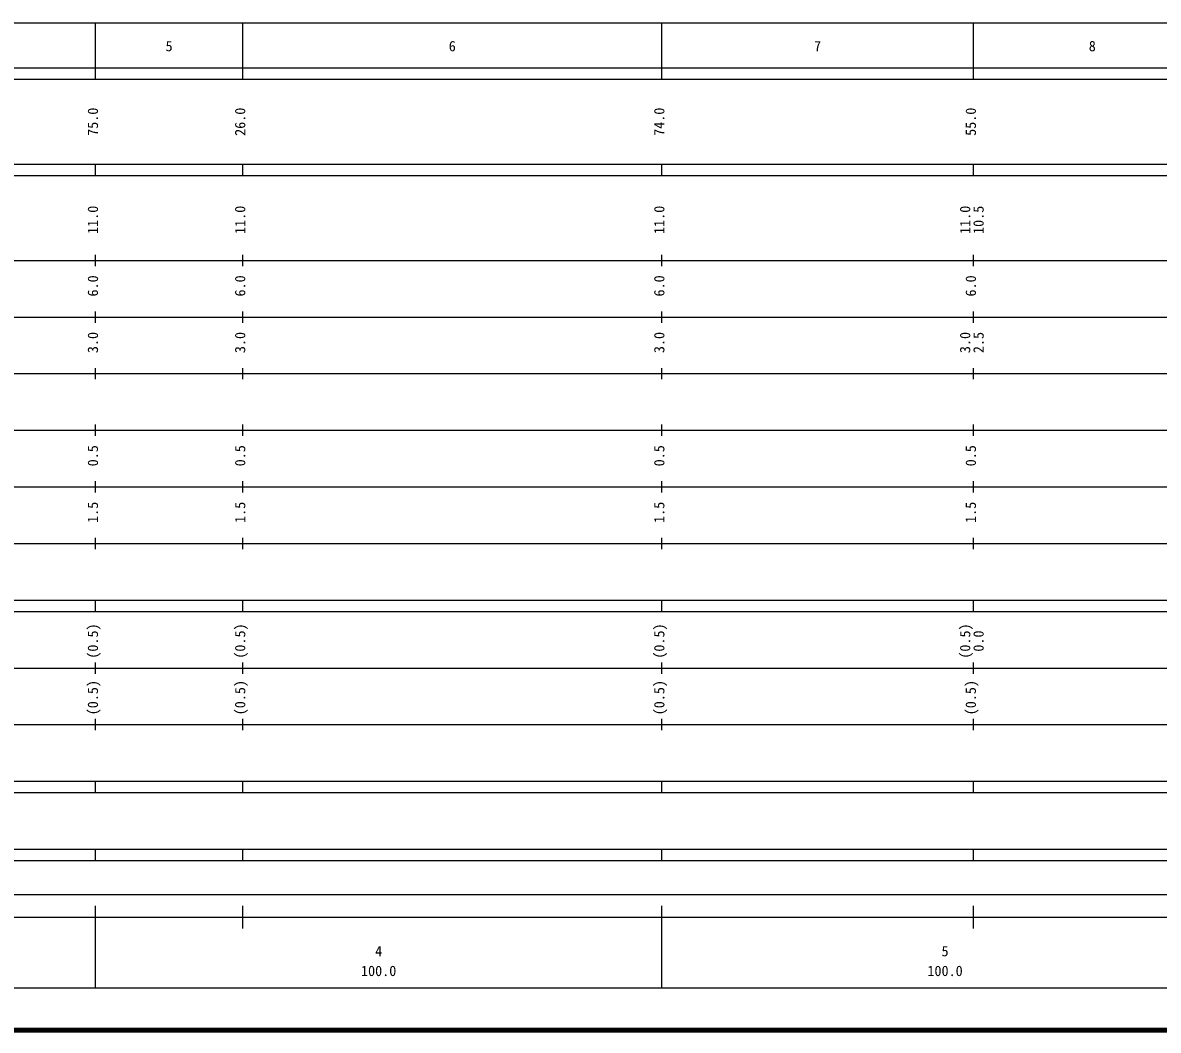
# Model space of a CAD drawing. Units: millimetres on the paper, enlarged 1000 times. Extents: x 40000 to 680000, y 20000 to 380000.
# Drawn here: x 247398 to 447890, y 20000 to 198000 of the extents above; entities that cross this region are included whole.
import ezdxf
from ezdxf.enums import TextEntityAlignment as Align

# ---------------------------------------------------------------- set-up
doc = ezdxf.new("R2010")
doc.units = ezdxf.units.MM
doc.header["$LTSCALE"] = 1000
doc.layers.add('M-TTL', color=2, linetype='Continuous', lineweight=140)
doc.layers.add('M-TTL-BAND', color=7, linetype='Continuous', lineweight=25)
doc.styles.add('ＭＳ ゴシック', font='')
doc.styles.get('ＭＳ ゴシック').set_extended_font_data('MS Gothic')

msp = doc.modelspace()

# ---------------------------------------------------------------- linework, layer by layer
at = {"layer": 'M-TTL'}
msp.add_line((40000, 20000), (680000, 20000), dxfattribs=at)
at = {"layer": 'M-TTL-BAND'}
for p, q in [((60242, 198000), (575242, 198000)), ((260242, 188000), (260242, 198000)), ((286242, 188000), (286242, 198000)), ((360242, 188000), (360242, 198000)), ((415242, 188000), (415242, 198000)), ((40000, 190000), (579000, 190000)), ((40000, 188000), (579000, 188000)), ((40000, 173000), (579000, 173000)), ((260242, 171000), (260242, 173000)), ((286242, 171000), (286242, 173000)), ((360242, 171000), (360242, 173000)), ((415242, 171000), (415242, 173000)), ((40000, 171000), (579000, 171000)), ((260242, 155000), (260242, 157000)), ((286242, 155000), (286242, 157000)), ((360242, 155000), (360242, 157000)), ((415242, 155000), (415242, 157000)), ((40000, 156000), (579000, 156000)), ((260242, 145000), (260242, 147000)), ((286242, 145000), (286242, 147000)), ((360242, 145000), (360242, 147000)), ((415242, 145000), (415242, 147000)), ((46000, 146000), (579000, 146000)), ((260242, 135000), (260242, 137000)), ((286242, 135000), (286242, 137000)), ((360242, 135000), (360242, 137000)), ((415242, 135000), (415242, 137000)), ((52000, 136000), (579000, 136000)), ((260242, 125000), (260242, 127000)), ((286242, 125000), (286242, 127000)), ((360242, 125000), (360242, 127000)), ((415242, 125000), (415242, 127000)), ((46000, 126000), (579000, 126000)), ((260242, 115000), (260242, 117000)), ((286242, 115000), (286242, 117000)), ((360242, 115000), (360242, 117000)), ((415242, 115000), (415242, 117000)), ((52000, 116000), (579000, 116000)), ((260242, 105000), (260242, 107000)), ((286242, 105000), (286242, 107000)), ((360242, 105000), (360242, 107000)), ((415242, 105000), (415242, 107000)), ((46000, 106000), (579000, 106000)), ((40000, 96000), (579000, 96000)), ((260242, 94000), (260242, 96000)), ((286242, 94000), (286242, 96000)), ((360242, 94000), (360242, 96000)), ((415242, 94000), (415242, 96000)), ((40000, 94000), (579000, 94000)), ((260242, 83000), (260242, 85000)), ((286242, 83000), (286242, 85000)), ((360242, 83000), (360242, 85000)), ((415242, 83000), (415242, 85000)), ((49000, 84000), (579000, 84000)), ((260242, 73000), (260242, 75000)), ((286242, 73000), (286242, 75000)), ((360242, 73000), (360242, 75000)), ((415242, 73000), (415242, 75000)), ((40000, 74000), (579000, 74000)), ((40000, 64000), (579000, 64000)), ((260242, 62000), (260242, 64000)), ((286242, 62000), (286242, 64000)), ((360242, 62000), (360242, 64000)), ((415242, 62000), (415242, 64000)), ((40000, 62000), (579000, 62000)), ((40000, 52000), (579000, 52000)), ((260242, 50000), (260242, 52000)), ((286242, 50000), (286242, 52000)), ((360242, 50000), (360242, 52000)), ((415242, 50000), (415242, 52000)), ((40000, 50000), (579000, 50000)), ((63324, 44000), (572324, 44000)), ((260242, 27500), (260242, 42000)), ((286242, 38000), (286242, 42000)), ((360242, 27500), (360242, 42000)), ((415242, 38000), (415242, 42000)), ((40000, 40000), (579000, 40000)), ((60242, 27500), (575242, 27500))]:
    msp.add_line(p, q, dxfattribs=at)

# ---------------------------------------------------------------- texts
at = {"layer": 'M-TTL-BAND', "style": 'ＭＳ ゴシック'}
for s, p in [('5', (273242, 192405)), ('6', (323242, 192405)), ('7', (387742, 192405)), ('8', (436242, 192405)), ('4', (310242, 32523)), ('5', (410242, 32523)), ('100.0', (310242, 29033)), ('100.0', (410242, 29033))]:
    msp.add_text(s, height=1833, dxfattribs=at).set_placement(p, align=Align.BOTTOM_CENTER)
for s, p in [('75.0', (261242, 180500)), ('26.0', (287242, 180500)), ('74.0', (361242, 180500)), ('55.0', (416242, 180500)), ('11.0', (261242, 163174)), ('11.0', (287242, 163174)), ('11.0', (361242, 163174)), ('11.0', (415242, 163174)), ('10.5', (417612, 163174)), ('6.0', (261242, 151500)), ('6.0', (287242, 151500)), ('6.0', (361242, 151500)), ('6.0', (416242, 151500)), ('3.0', (261242, 141500)), ('3.0', (287242, 141500)), ('3.0', (361242, 141500)), ('3.0', (415242, 141500)), ('2.5', (417612, 141500)), ('0.5', (261242, 121500)), ('0.5', (287242, 121500)), ('0.5', (361242, 121500)), ('0.5', (416242, 121500)), ('1.5', (261242, 111500)), ('1.5', (287242, 111500)), ('1.5', (361242, 111500)), ('1.5', (416242, 111500)), ('(0.5)', (261242, 88764)), ('(0.5)', (287242, 88764)), ('(0.5)', (361242, 88764)), ('(0.5)', (415242, 88764)), ('0.0', (417612, 88764)), ('(0.5)', (261242, 78764)), ('(0.5)', (287242, 78764)), ('(0.5)', (361242, 78764)), ('(0.5)', (416242, 78764))]:
    msp.add_text(s, height=1833, rotation=90, dxfattribs=at).set_placement(p, align=Align.BOTTOM_CENTER)

doc.saveas('drawing.dxf')
